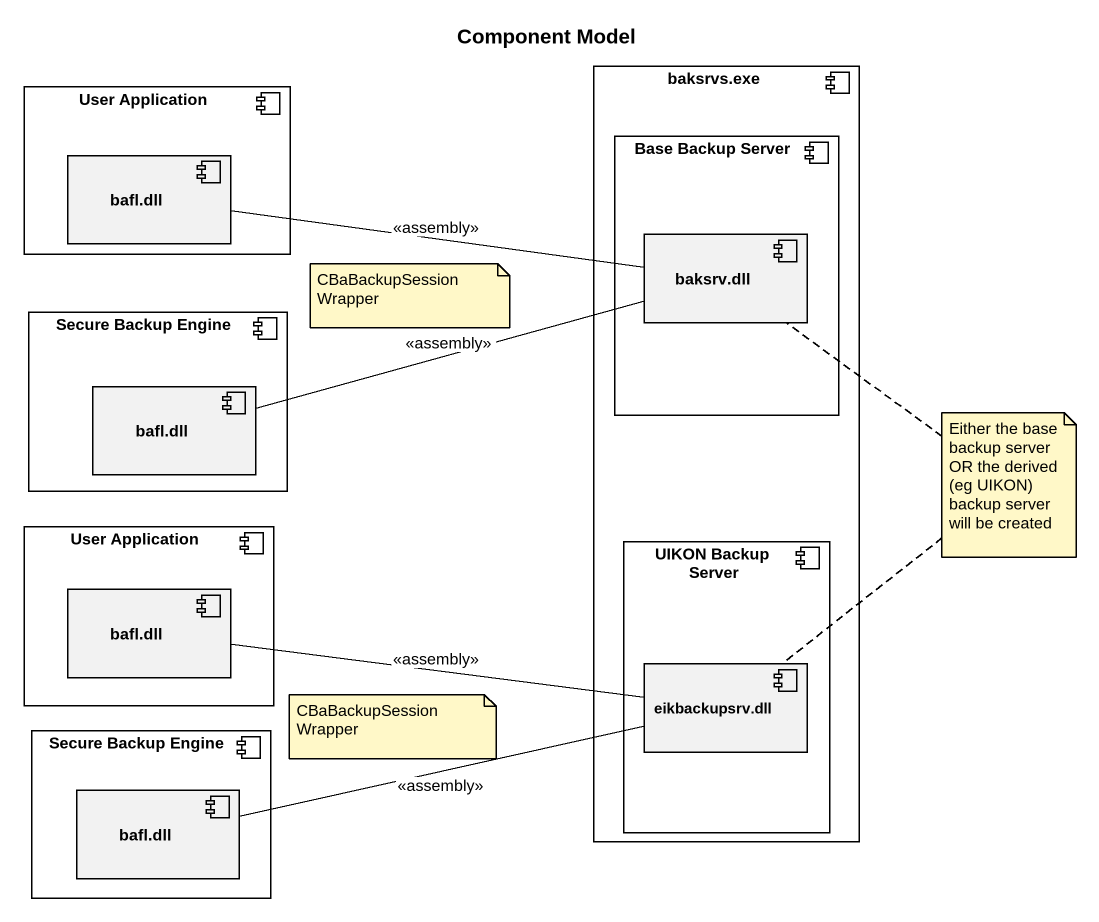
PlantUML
@startuml
title Component Model
component "baksrvs.exe" as baksrvs_exe {
  component "Base Backup Server" as Base_Backup_Server {
    component "baksrv.dll" as baksrv_dll
  }
  component "UIKON Backup Server" as UIKON_Backup_Server {
    component "eikbackupsrv.dll" as eikbackupsrv_dll
  }
}
component "User Application" as User_Application {
  component "bafl.dll" as bafl_dll
}
component "Secure Backup Engine" as Secure_Backup_Engine {
  component "bafl.dll" as bafl_dll_2
}
component "User Application" as User_Application_2 {
  component "bafl.dll" as bafl_dll_3
}
component "Secure Backup Engine" as Secure_Backup_Engine_2 {
  component "bafl.dll" as bafl_dll_4
}
bafl_dll -right- baksrv_dll : <<assembly>>
bafl_dll_2 -right- baksrv_dll : <<assembly>>
bafl_dll_3 -right- eikbackupsrv_dll : <<assembly>>
bafl_dll_4 -right- eikbackupsrv_dll : <<assembly>>
note as N1
  CBaBackupSessionWrapper
end note
note as N2
  Either the base backup server OR the derived
  (eg UIKON) backup server will be created
end note
N2 .. baksrv_dll
N2 .. eikbackupsrv_dll
note as N3
  CBaBackupSessionWrapper
end note
@enduml
